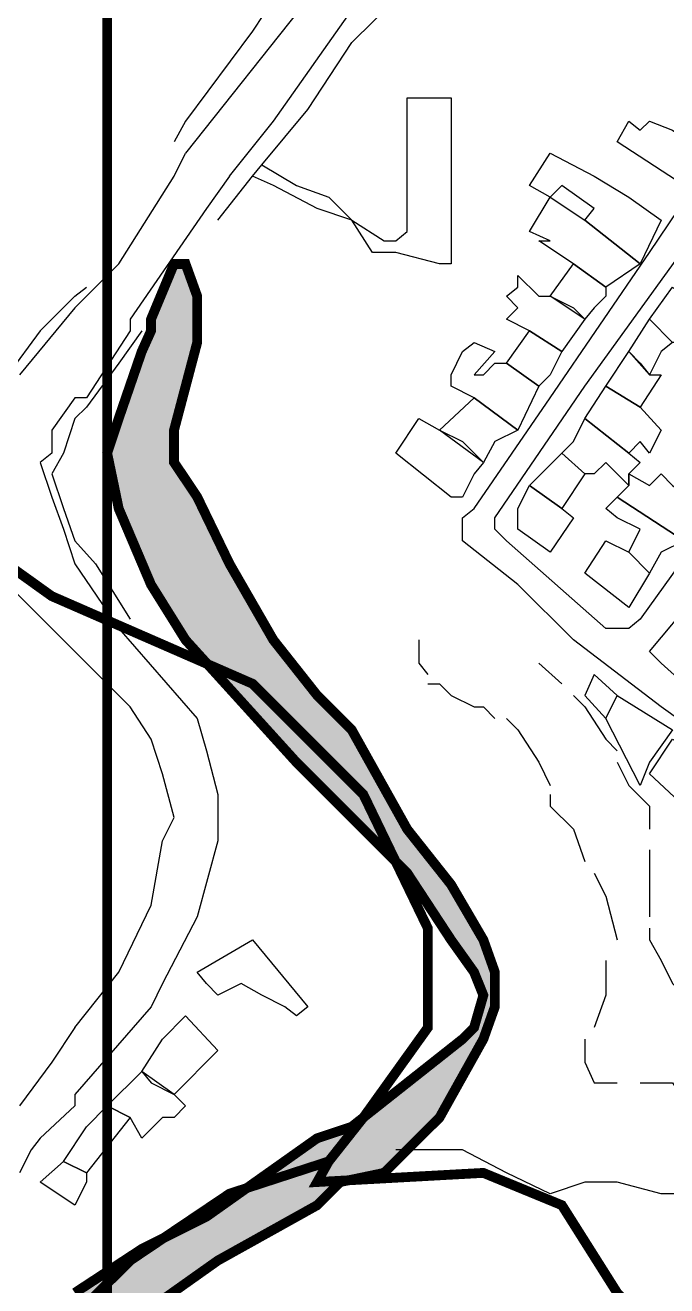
# Model space of a CAD drawing. Header units: millimetres. Extents: x -3588 to 75209, y -3737 to 38254.
# Drawn here: x 27838.2 to 27916.7, y 4965.9 to 5120.1 of the extents above; entities that cross this region are included whole.
import ezdxf

# ---------------------------------------------------------------- set-up
doc = ezdxf.new("R2010")
doc.units = ezdxf.units.MM
doc.layers.add('H', color=250, linetype='Continuous')
doc.layers.add('P', color=253, linetype='Continuous')

msp = doc.modelspace()

# ---------------------------------------------------------------- hatches: boundary and pattern name
at = {"layer": 'H', "linetype": 'Continuous'}
msp.add_hatch(color=256, dxfattribs=at).paths.add_polyline_path([(27844.298, 4956.565), (27844.298, 4964.743), (27852.476, 4970.104), (27860.67, 4974.345), (27874.209, 4983.659), (27878.162, 4985.067), (27891.717, 4996.078), (27893.126, 4997.214), (27894.534, 5001.439), (27893.126, 5003.984), (27890.309, 5008.225), (27884.948, 5016.402), (27871.392, 5029.958), (27857.837, 5044.633), (27853.884, 5051.403), (27849.659, 5061.005), (27848.523, 5067.774), (27849.659, 5071.727), (27852.476, 5079.921), (27853.884, 5082.738), (27853.884, 5084.162), (27856.429, 5090.932), (27857.837, 5090.932), (27859.262, 5086.691), (27859.262, 5081.33), (27856.429, 5070.607), (27856.429, 5066.366), (27859.262, 5062.413), (27863.215, 5054.235), (27868.848, 5044.633), (27874.209, 5037.863), (27878.162, 5033.911), (27884.948, 5021.764), (27890.309, 5014.994), (27894.534, 5008.225), (27895.958, 5003.984), (27895.958, 5000.031), (27894.534, 4996.078), (27889.173, 4986.476), (27882.403, 4979.706), (27876.754, 4978.298), (27874.209, 4975.753), (27862.078, 4968.983), (27848.523, 4959.381), (27844.298, 4956.565), (27844.298, 4956.565)])

# ---------------------------------------------------------------- linework, layer by layer
at = {"layer": 'P', "const_width": 1.2}
for points in [[(27848.251, -785.456), (27848.251, 8540.772)], [(27844.298, 4965.031), (27852.476, 4970.392), (27860.382, 4974.345), (27873.937, 4983.947), (27878.162, 4985.355), (27891.717, 4996.078), (27893.126, 4997.486), (27894.262, 5001.439), (27893.126, 5004.272), (27890.309, 5008.225), (27884.948, 5016.402), (27871.392, 5029.958), (27857.837, 5044.921), (27853.612, 5051.691), (27849.659, 5061.005), (27848.251, 5067.774), (27849.659, 5072.015), (27852.476, 5080.209), (27853.612, 5082.738), (27853.612, 5084.162), (27856.429, 5090.932), (27857.837, 5090.932), (27859.262, 5086.979), (27859.262, 5081.33), (27856.429, 5070.607), (27856.429, 5066.654), (27859.262, 5062.413), (27863.215, 5054.235), (27868.576, 5044.921), (27873.937, 5038.136), (27878.162, 5033.911), (27884.948, 5021.764), (27890.309, 5014.994), (27894.262, 5008.225), (27895.67, 5004.272), (27895.67, 5000.031), (27894.262, 4996.078), (27888.901, 4986.476), (27882.115, 4979.706), (27876.754, 4978.586), (27873.937, 4975.753), (27861.79, 4968.983), (27848.251, 4959.381)], [(27826.502, 5061.005), (27841.466, 5050.282), (27866.031, 5039.56), (27879.586, 5026.005), (27887.476, 5009.633), (27887.476, 4997.486), (27879.586, 4986.476), (27875.345, 4981.114), (27863.215, 4977.161), (27851.068, 4968.983), (27841.466, 4959.381)], [(27729.119, 4794.239), (27735.889, 4801.025), (27739.842, 4804.977), (27754.805, 4809.202), (27765.528, 4811.747), (27777.963, 4815.988), (27787.277, 4821.349), (27791.502, 4830.663), (27790.094, 4844.203), (27787.277, 4865.952), (27787.277, 4884.852), (27790.094, 4894.454), (27799.408, 4911.962), (27812.963, 4928.334), (27821.141, 4936.512), (27827.926, 4948.659), (27841.466, 4959.381), (27851.068, 4968.983), (27863.215, 4977.161), (27875.345, 4981.114)], [(27875.345, 4981.114), (27873.937, 4978.586), (27894.262, 4979.706), (27903.864, 4975.753), (27910.634, 4965.031), (27917.403, 4958.261), (27928.126, 4955.428), (27949.875, 4955.428), (27973.016, 4952.612), (27973.016, 4937.936), (27975.561, 4925.501), (27978.377, 4910.826), (27978.377, 4899.815), (27974.424, 4893.046), (27968.775, 4880.915), (27966.246, 4874.129), (27971.608, 4853.805), (27982.33, 4836.313), (27990.524, 4817.108), (27990.524, 4804.977), (27982.33, 4791.422)]]:
    msp.add_lwpolyline(points, dxfattribs=at)
at = {"layer": 'P'}
for points in [[(27884.948, 5143.712), (27883.539, 5142.304), (27880.707, 5135.534), (27872.801, 5123.387), (27857.837, 5104.487)], [(27882.115, 5142.304), (27876.754, 5135.534), (27871.392, 5127.628), (27866.031, 5119.434), (27857.837, 5108.424), (27856.429, 5105.895)], [(27863.215, 5101.654), (27868.576, 5108.424), (27878.162, 5121.979), (27884.948, 5126.22), (27890.309, 5130.173), (27895.67, 5132.99), (27899.911, 5134.398)], [(27867.151, 5103.063), (27872.801, 5109.848), (27878.162, 5118.026), (27883.539, 5123.387), (27890.309, 5128.749), (27895.67, 5130.173), (27899.911, 5131.581), (27905.272, 5131.581), (27910.634, 5132.99), (27921.356, 5131.581), (27934.911, 5130.173), (27947.33, 5130.173), (27952.691, 5128.749), (27959.461, 5127.628), (27962.005, 5127.628), (27964.838, 5126.22), (27964.838, 5124.812), (27963.414, 5124.812), (27956.644, 5121.979), (27947.33, 5119.434), (27940.561, 5115.209), (27932.367, 5111.256), (27927.005, 5108.424), (27924.189, 5107.304)], [(27909.225, 5046.329), (27897.078, 5057.052), (27895.67, 5058.46), (27895.67, 5059.885), (27906.681, 5075.968), (27921.356, 5096.293), (27925.597, 5101.654), (27927.005, 5103.063), (27948.45, 5114.073), (27955.236, 5116.618), (27958.053, 5118.026), (27960.885, 5118.026), (27962.005, 5118.026), (27952.691, 5104.487), (27936.32, 5081.33), (27921.356, 5058.46), (27913.45, 5047.45), (27912.042, 5046.329), (27910.634, 5046.329), (27909.225, 5046.329)], [(27867.151, 5103.063), (27871.392, 5100.534), (27875.345, 5099.11), (27878.162, 5096.293), (27882.115, 5093.748), (27883.539, 5093.748), (27884.948, 5094.885), (27884.948, 5097.701), (27884.948, 5101.654), (27884.948, 5103.063), (27884.948, 5105.895), (27884.948, 5111.256), (27890.309, 5111.256), (27890.309, 5103.063), (27890.309, 5092.34), (27890.309, 5090.932), (27888.901, 5090.932), (27883.539, 5092.34), (27880.707, 5092.34), (27878.162, 5096.293), (27873.937, 5097.701), (27868.576, 5100.534), (27866.031, 5101.654)], [(27917.403, 5107.304), (27921.356, 5104.487), (27918.811, 5100.534), (27910.634, 5105.895), (27912.042, 5108.424), (27913.45, 5107.304), (27914.586, 5108.424), (27917.403, 5107.304)], [(27856.429, 5101.654), (27857.837, 5104.487)], [(27930.958, 5026.005), (27915.995, 5036.727), (27905.272, 5044.921), (27898.487, 5051.691), (27891.717, 5057.052), (27891.717, 5058.46), (27891.717, 5059.885), (27893.126, 5061.005), (27902.44, 5074.56), (27914.586, 5092.34), (27922.764, 5104.487)], [(27912.042, 5099.11), (27915.995, 5096.293), (27913.45, 5090.932), (27906.681, 5096.293), (27907.801, 5097.701), (27903.864, 5100.534), (27902.44, 5099.11), (27899.911, 5100.534), (27902.44, 5104.487), (27907.801, 5101.654), (27912.042, 5099.11)], [(27866.031, 5101.654), (27867.151, 5103.063)], [(27846.827, 5088.099), (27849.659, 5090.932), (27856.429, 5101.654)], [(27863.215, 5101.654), (27860.382, 5097.701)], [(27861.79, 5096.293), (27866.031, 5101.654)], [(27906.681, 5096.293), (27913.45, 5090.932), (27909.225, 5088.099), (27905.272, 5090.932), (27901.031, 5093.748), (27902.44, 5093.748), (27899.911, 5094.885), (27902.44, 5099.11), (27906.681, 5096.293)], [(27860.382, 5097.701), (27851.068, 5084.162)], [(27909.225, 5086.979), (27907.801, 5085.571), (27906.681, 5084.162), (27902.44, 5086.979), (27905.272, 5090.932), (27909.225, 5088.099), (27909.225, 5086.979)], [(27905.272, 5085.571), (27906.681, 5084.162), (27903.864, 5080.209), (27899.911, 5082.738), (27897.078, 5084.162), (27898.487, 5085.571), (27897.078, 5086.979), (27898.487, 5088.099), (27898.487, 5089.523), (27901.031, 5086.979), (27902.44, 5086.979), (27905.272, 5085.571)], [(27844.298, 5085.571), (27846.827, 5088.099)], [(27844.298, 5086.979), (27845.706, 5088.099)], [(27920.236, 5085.571), (27925.597, 5082.738), (27924.189, 5081.33), (27920.236, 5084.162), (27920.236, 5082.738), (27918.811, 5081.33), (27917.403, 5081.33), (27914.586, 5084.162), (27917.403, 5088.099), (27920.236, 5085.571)], [(27844.298, 5086.979), (27840.057, 5082.738), (27836.104, 5077.377), (27833.288, 5075.968), (27832.151, 5075.968), (27830.743, 5077.377), (27829.335, 5078.785)], [(27844.298, 5085.571), (27837.513, 5077.377)], [(27851.068, 5084.162), (27851.068, 5082.738), (27845.706, 5074.56), (27844.298, 5074.56)], [(27852.476, 5082.738), (27849.659, 5078.785), (27845.706, 5073.424), (27844.298, 5072.015)], [(27902.44, 5077.377), (27901.031, 5075.968), (27897.078, 5078.785), (27899.911, 5082.738), (27903.864, 5080.209), (27902.44, 5077.377)], [(27915.995, 5080.209), (27914.586, 5077.377), (27912.042, 5080.209), (27914.586, 5084.162), (27917.403, 5081.33), (27915.995, 5080.209)], [(27894.262, 5077.377), (27895.67, 5078.785), (27897.078, 5078.785), (27901.031, 5075.968), (27898.487, 5070.607), (27893.126, 5074.56), (27890.309, 5075.968), (27890.309, 5077.377), (27891.717, 5080.209), (27893.126, 5081.33), (27895.67, 5080.209), (27893.126, 5077.377), (27894.262, 5077.377)], [(27913.45, 5078.785), (27914.586, 5077.377), (27915.995, 5077.377), (27913.45, 5073.424), (27909.225, 5075.968), (27912.042, 5080.209), (27913.45, 5078.785)], [(27913.45, 5073.424), (27915.995, 5070.607), (27914.586, 5067.774), (27913.45, 5069.199), (27912.042, 5067.774), (27906.681, 5072.015), (27909.225, 5075.968), (27913.45, 5073.424)], [(27844.298, 5074.56), (27841.466, 5070.607)], [(27895.67, 5069.199), (27894.262, 5066.654), (27888.901, 5070.607), (27893.126, 5074.56), (27898.487, 5070.607), (27895.67, 5069.199)], [(27844.298, 5072.015), (27842.89, 5067.774), (27841.466, 5065.246), (27842.89, 5061.005), (27844.298, 5057.052)], [(27891.717, 5069.199), (27894.262, 5066.654), (27893.126, 5065.246), (27891.717, 5062.413), (27890.309, 5062.413), (27883.539, 5067.774), (27886.356, 5072.015), (27888.901, 5070.607), (27891.717, 5069.199)], [(27905.272, 5069.199), (27906.681, 5072.015), (27912.042, 5067.774), (27913.45, 5066.654), (27912.042, 5065.246), (27912.042, 5063.837), (27909.225, 5066.654), (27907.801, 5065.246), (27906.681, 5065.246), (27903.864, 5067.774), (27905.272, 5069.199)], [(27841.466, 5070.607), (27841.466, 5067.774), (27840.057, 5066.654), (27841.466, 5062.413), (27842.89, 5058.46)], [(27903.864, 5061.005), (27899.911, 5063.837), (27903.864, 5067.774), (27906.681, 5065.246), (27903.864, 5061.005)], [(27917.403, 5063.837), (27921.356, 5061.005), (27918.811, 5057.052), (27910.634, 5062.413), (27912.042, 5063.837), (27912.042, 5065.246), (27914.586, 5063.837), (27915.995, 5065.246), (27917.403, 5063.837)], [(27902.44, 5055.644), (27898.487, 5058.46), (27898.487, 5061.005), (27899.911, 5063.837), (27903.864, 5061.005), (27905.272, 5059.885), (27902.44, 5055.644)], [(27915.995, 5055.644), (27914.586, 5053.099), (27912.042, 5055.644), (27913.45, 5058.46), (27910.634, 5059.885), (27909.225, 5061.005), (27910.634, 5062.413), (27918.811, 5057.052), (27915.995, 5055.644)], [(27842.89, 5058.46), (27844.298, 5054.235)], [(27949.875, 5017.811), (27937.728, 5026.005), (27922.764, 5035.319), (27918.811, 5039.56), (27915.995, 5042.088), (27914.586, 5043.513), (27920.236, 5050.282), (27925.597, 5058.46), (27927.005, 5058.46), (27928.126, 5058.46), (27960.885, 5035.319), (27962.005, 5033.911), (27951.283, 5017.811), (27949.875, 5017.811)], [(27844.298, 5057.052), (27846.827, 5054.235), (27851.068, 5047.45)], [(27912.042, 5055.644), (27914.586, 5053.099), (27912.042, 5048.874), (27906.681, 5053.099), (27909.225, 5057.052), (27912.042, 5055.644)], [(27844.298, 5043.513), (27836.104, 5051.691), (27833.288, 5054.235)], [(27844.298, 5054.235), (27849.659, 5046.329), (27859.262, 5035.319), (27860.382, 5031.366), (27861.79, 5026.005), (27861.79, 5020.355), (27859.262, 5011.041), (27855.021, 5002.863), (27853.612, 5000.031), (27844.298, 4989.308)], [(27886.356, 5044.921), (27886.356, 5042.088), (27887.476, 5040.68)], [(27844.298, 4997.486), (27849.659, 5004.272), (27853.612, 5012.45), (27855.021, 5020.355), (27856.429, 5023.188), (27855.021, 5028.549), (27853.612, 5032.774), (27851.068, 5036.727), (27844.298, 5043.513)], [(27901.031, 5042.088), (27903.864, 5039.56)], [(27887.476, 5039.56), (27888.901, 5039.56), (27890.309, 5038.136), (27893.126, 5036.727), (27894.262, 5036.727), (27895.67, 5035.319)], [(27910.634, 5038.136), (27907.801, 5040.68), (27906.681, 5038.136), (27909.225, 5035.319)], [(27905.272, 5038.136), (27906.681, 5036.727), (27909.225, 5032.774), (27910.634, 5031.366)], [(27914.586, 5029.958), (27913.45, 5027.125), (27909.225, 5035.319), (27910.634, 5038.136), (27917.403, 5033.911), (27914.586, 5029.958)], [(27897.078, 5035.319), (27898.487, 5033.911), (27901.031, 5029.958), (27902.44, 5027.125)], [(27920.236, 5031.366), (27921.356, 5029.958), (27918.811, 5024.596), (27914.586, 5028.549), (27917.403, 5032.774), (27920.236, 5031.366)], [(27910.634, 5029.958), (27912.042, 5027.125), (27914.586, 5024.596), (27914.586, 5021.764)], [(27902.44, 5026.005), (27902.44, 5024.596), (27905.272, 5021.764), (27906.681, 5017.811)], [(27914.586, 5019.235), (27914.586, 5017.811), (27914.586, 5012.45), (27914.586, 5011.041)], [(27907.801, 5016.402), (27909.225, 5013.586), (27910.634, 5008.225)], [(27914.586, 5009.633), (27914.586, 5008.225), (27915.995, 5005.68), (27917.403, 5002.863), (27918.811, 5001.439)], [(27869.984, 5000.031), (27867.151, 5001.439), (27864.623, 5002.863), (27861.79, 5001.439), (27860.382, 5002.863), (27859.262, 5004.272), (27866.031, 5008.225), (27872.801, 5000.031), (27871.392, 4998.91), (27869.984, 5000.031)], [(27909.225, 5005.68), (27909.225, 5001.439), (27907.801, 4997.486)], [(27855.021, 4996.078), (27857.837, 4998.91), (27861.79, 4994.669), (27856.429, 4989.308), (27852.476, 4992.125), (27855.021, 4996.078)], [(27844.298, 4997.486), (27841.466, 4993.261)], [(27906.681, 4996.078), (27906.681, 4994.669), (27906.681, 4993.261), (27907.801, 4990.717), (27909.225, 4990.717), (27910.634, 4990.717)], [(27841.466, 4993.261), (27837.513, 4987.9)], [(27853.612, 4990.717), (27856.429, 4989.308), (27857.837, 4987.9), (27856.429, 4986.476), (27855.021, 4986.476), (27852.476, 4983.947), (27851.068, 4986.476), (27848.251, 4987.9), (27852.476, 4992.125), (27853.612, 4990.717)], [(27913.45, 4990.717), (27914.586, 4990.717), (27915.995, 4990.717), (27917.403, 4990.717), (27920.236, 4986.476)], [(27844.298, 4989.308), (27844.298, 4987.9)], [(27844.298, 4987.9), (27840.057, 4983.947)], [(27845.706, 4985.355), (27848.251, 4987.9), (27851.068, 4986.476), (27845.706, 4979.706), (27842.89, 4981.114), (27845.706, 4985.355)], [(27840.057, 4983.947), (27838.937, 4982.539), (27837.513, 4979.706)], [(27941.681, 4974.345), (27940.561, 4974.345), (27936.32, 4972.936), (27932.367, 4972.936), (27925.597, 4975.753), (27921.356, 4977.161), (27915.995, 4977.161), (27910.634, 4978.586), (27906.681, 4978.586), (27902.44, 4977.161), (27897.078, 4979.706), (27891.717, 4982.539), (27887.476, 4982.539), (27883.539, 4982.539)], [(27845.706, 4979.706), (27845.706, 4978.586), (27844.298, 4975.753), (27840.057, 4978.586), (27842.89, 4981.114), (27845.706, 4979.706)]]:
    msp.add_lwpolyline(points, dxfattribs=at)
at = {"layer": 'P', "color": 254, "const_width": 1.2}
msp.add_lwpolyline([(27910.634, 4965.031), (27903.864, 4975.753), (27894.262, 4979.706), (27873.937, 4978.586), (27875.345, 4981.114), (27879.586, 4986.476), (27887.476, 4997.486), (27887.476, 5009.633), (27879.586, 5026.005), (27866.031, 5039.56), (27841.466, 5050.282), (27826.502, 5061.005), (27819.732, 5075.968)], dxfattribs=at)

doc.saveas('drawing.dxf')
